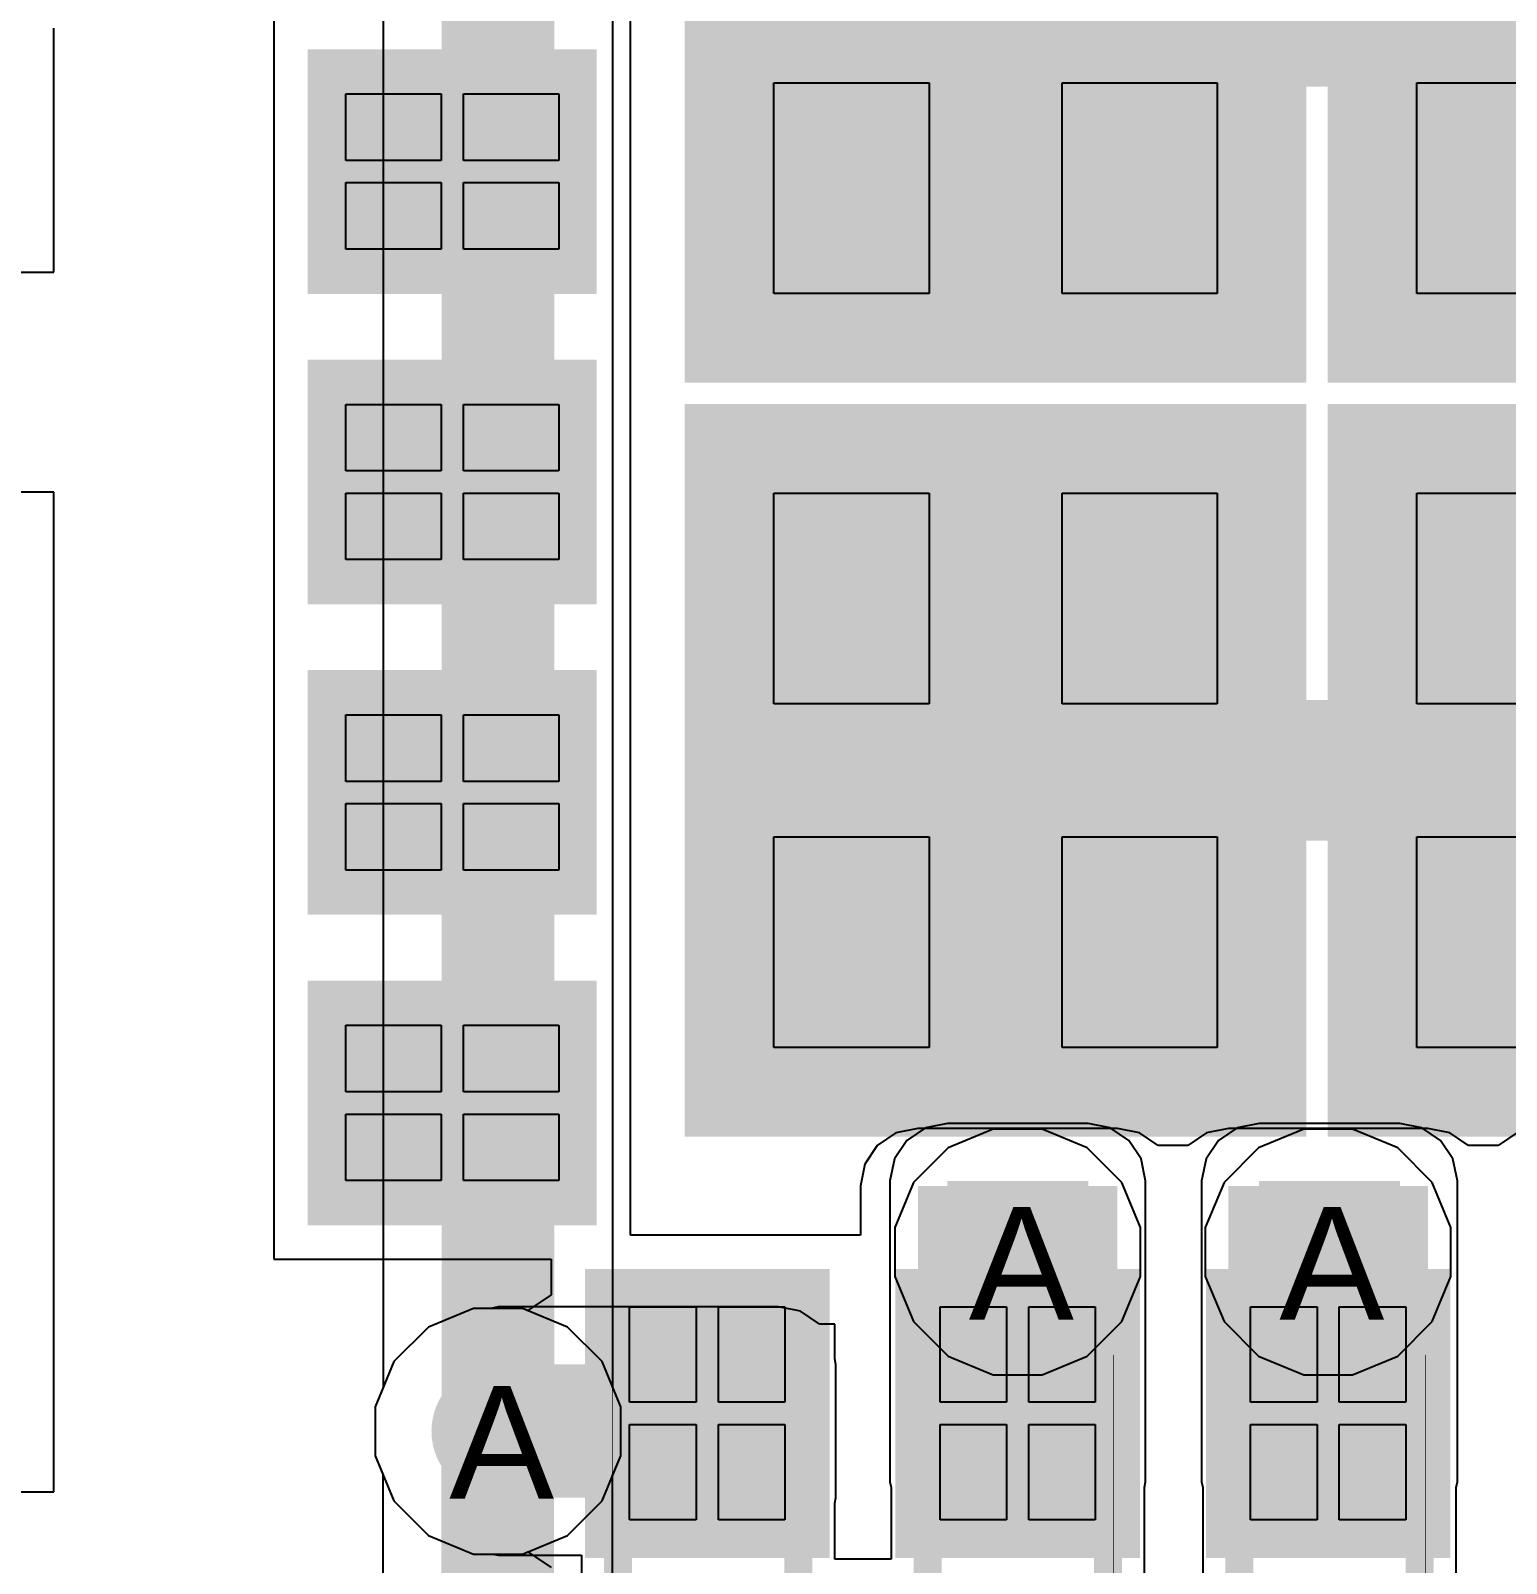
# Model space of a CAD drawing. Header units: inches. Extents: x 0 to 5271, y 0 to 5417.
# Drawn here: x 120.19 to 126.85, y 32.46 to 39.38 of the extents above; entities that cross this region are included whole.
import ezdxf

# ---------------------------------------------------------------- set-up
doc = ezdxf.new("R2010")
doc.units = ezdxf.units.IN
for name, color, linetype in [('Bottom Layer', 5, 'Continuous'), ('Bottom Overlay', 54, 'Continuous'), ('Bottom Paste', 16, 'Continuous'), ('Bottom Solder', 6, 'Continuous'), ('Drill Drawing', 1, 'Continuous'), ('L2_GND1', 16, 'Continuous'), ('L3_SIG1', 76, 'Continuous'), ('L4_PWR', 90, 'Continuous'), ('L5_GND2', 156, 'Continuous'), ('L6_SIG2', 130, 'Continuous'), ('L7_GND3', 216, 'Continuous'), ('Top Layer', 1, 'Continuous'), ('Top Paste', 8, 'Continuous'), ('Top Solder', 216, 'Continuous'), ('Via Holes', 16, 'Continuous')]:
    doc.layers.add(name, color=color, linetype=linetype)
doc.styles.add('Arial', font='', dxfattribs={"height": 0.2})
doc.styles.get('Arial').set_extended_font_data('Arial')

# ---------------------------------------------------------------- blocks, each defined once
blk = doc.blocks.new('R___0402_B_182')
at = {"layer": 'Bottom Layer'}
for points in [[(-0.2413, 0.3175), (-0.2413, -0.3175), (-0.6985, -0.3175), (-0.6985, 0.3175)], [(0.6985, 0.3175), (0.6985, -0.3175), (0.2413, -0.3175), (0.2413, 0.3175)]]:
    blk.add_hatch(color=5, dxfattribs=at).paths.add_polyline_path(points)
at = {"layer": 'Bottom Paste'}
for points in [[(-0.2413, 0.3175), (-0.2413, -0.3175), (-0.6985, -0.3175), (-0.6985, 0.3175)], [(0.6985, 0.3175), (0.6985, -0.3175), (0.2413, -0.3175), (0.2413, 0.3175)]]:
    blk.add_hatch(color=16, dxfattribs=at).paths.add_polyline_path(points)
at = {"layer": 'Bottom Solder'}
for points in [[(-0.1863, 0.3725), (-0.1863, -0.3725), (-0.7535, -0.3725), (-0.7535, 0.3725)], [(0.7535, 0.3725), (0.7535, -0.3725), (0.1863, -0.3725), (0.1863, 0.3725)]]:
    blk.add_hatch(color=6, dxfattribs=at).paths.add_polyline_path(points)
at = {"layer": 'Bottom Overlay'}
for points in [[(0.7874, 0.4064, 0.127, 0.127, 0), (-0.7874, 0.4064, 0.127, 0.127, 0)], [(-0.7874, -0.4064, 0.127, 0.127, 0), (-0.7874, 0.4064, 0.127, 0.127, 0)], [(0.8128, 0.4318, 0.00323, 0.00323, 0), (-0.8128, 0.4318, 0.00323, 0.00323, 0)], [(0.7874, -0.4064, 0.127, 0.127, 0), (0.7874, 0.4064, 0.127, 0.127, 0)], [(0.7874, -0.4064, 0.127, 0.127, 0), (-0.7874, -0.4064, 0.127, 0.127, 0)]]:
    blk.add_lwpolyline(points, format="xyseb", dxfattribs=at)
for points in [[(-0.8191, 0.4064, 0.0635, 0.0635, 1), (-0.7556, 0.4064, 0.0635, 0.0635, 1)], [(-0.8191, 0.4064, 0.0635, 0.0635, 1), (-0.7556, 0.4064, 0.0635, 0.0635, 1)], [(-0.8136, 0.4318, 0.00161, 0.00161, 1), (-0.812, 0.4318, 0.00161, 0.00161, 1)], [(0.7557, 0.4064, 0.0635, 0.0635, 1), (0.8192, 0.4064, 0.0635, 0.0635, 1)], [(0.7557, 0.4064, 0.0635, 0.0635, 1), (0.8192, 0.4064, 0.0635, 0.0635, 1)], [(0.812, 0.4318, 0.00161, 0.00161, 1), (0.8136, 0.4318, 0.00161, 0.00161, 1)], [(-0.8191, -0.4064, 0.0635, 0.0635, 1), (-0.7556, -0.4064, 0.0635, 0.0635, 1)], [(-0.8191, -0.4064, 0.0635, 0.0635, 1), (-0.7556, -0.4064, 0.0635, 0.0635, 1)], [(0.7557, -0.4064, 0.0635, 0.0635, 1), (0.8192, -0.4064, 0.0635, 0.0635, 1)], [(0.7557, -0.4064, 0.0635, 0.0635, 1), (0.8192, -0.4064, 0.0635, 0.0635, 1)]]:
    blk.add_lwpolyline(points, format="xyseb", close=True, dxfattribs=at)
blk = doc.blocks.new('R___0402_B_183')
at = {"layer": 'Bottom Layer'}
for points in [[(-0.2413, 0.3175), (-0.2413, -0.3175), (-0.6985, -0.3175), (-0.6985, 0.3175)], [(0.6985, 0.3175), (0.6985, -0.3175), (0.2413, -0.3175), (0.2413, 0.3175)]]:
    blk.add_hatch(color=5, dxfattribs=at).paths.add_polyline_path(points)
at = {"layer": 'Bottom Paste'}
for points in [[(-0.2413, 0.3175), (-0.2413, -0.3175), (-0.6985, -0.3175), (-0.6985, 0.3175)], [(0.6985, 0.3175), (0.6985, -0.3175), (0.2413, -0.3175), (0.2413, 0.3175)]]:
    blk.add_hatch(color=16, dxfattribs=at).paths.add_polyline_path(points)
at = {"layer": 'Bottom Solder'}
for points in [[(-0.1863, 0.3725), (-0.1863, -0.3725), (-0.7535, -0.3725), (-0.7535, 0.3725)], [(0.7535, 0.3725), (0.7535, -0.3725), (0.1863, -0.3725), (0.1863, 0.3725)]]:
    blk.add_hatch(color=6, dxfattribs=at).paths.add_polyline_path(points)
at = {"layer": 'Bottom Overlay'}
for points in [[(0.7874, 0.4064, 0.127, 0.127, 0), (-0.7874, 0.4064, 0.127, 0.127, 0)], [(-0.7874, -0.4064, 0.127, 0.127, 0), (-0.7874, 0.4064, 0.127, 0.127, 0)], [(0.8128, 0.4318, 0.00323, 0.00323, 0), (-0.8128, 0.4318, 0.00323, 0.00323, 0)], [(0.7874, -0.4064, 0.127, 0.127, 0), (0.7874, 0.4064, 0.127, 0.127, 0)], [(0.7874, -0.4064, 0.127, 0.127, 0), (-0.7874, -0.4064, 0.127, 0.127, 0)]]:
    blk.add_lwpolyline(points, format="xyseb", dxfattribs=at)
for points in [[(-0.8191, 0.4064, 0.0635, 0.0635, 1), (-0.7556, 0.4064, 0.0635, 0.0635, 1)], [(-0.8191, 0.4064, 0.0635, 0.0635, 1), (-0.7556, 0.4064, 0.0635, 0.0635, 1)], [(-0.8136, 0.4318, 0.00161, 0.00161, 1), (-0.812, 0.4318, 0.00161, 0.00161, 1)], [(0.7557, 0.4064, 0.0635, 0.0635, 1), (0.8192, 0.4064, 0.0635, 0.0635, 1)], [(0.7557, 0.4064, 0.0635, 0.0635, 1), (0.8192, 0.4064, 0.0635, 0.0635, 1)], [(0.812, 0.4318, 0.00161, 0.00161, 1), (0.8136, 0.4318, 0.00161, 0.00161, 1)], [(-0.8191, -0.4064, 0.0635, 0.0635, 1), (-0.7556, -0.4064, 0.0635, 0.0635, 1)], [(-0.8191, -0.4064, 0.0635, 0.0635, 1), (-0.7556, -0.4064, 0.0635, 0.0635, 1)], [(0.7557, -0.4064, 0.0635, 0.0635, 1), (0.8192, -0.4064, 0.0635, 0.0635, 1)], [(0.7557, -0.4064, 0.0635, 0.0635, 1), (0.8192, -0.4064, 0.0635, 0.0635, 1)]]:
    blk.add_lwpolyline(points, format="xyseb", close=True, dxfattribs=at)
blk = doc.blocks.new('A7682E_268')
at = {"layer": 'Top Layer'}
for points in [[(-4.2, 1.55), (-1.6, 1.55), (-1.6, -1.55), (-4.2, -1.55)], [(-1.3, 1.55), (1.3, 1.55), (1.3, -1.55), (-1.3, -1.55)], [(-5.9, -0.2501), (-4.8, -0.2501), (-4.8, -1.1501), (-5.9, -1.1501)], [(-5.9, -1.6501), (-4.8, -1.6501), (-4.8, -2.5501), (-5.9, -2.5501)], [(-4.2, -1.85), (-1.6, -1.85), (-1.6, -4.95), (-4.2, -4.95)], [(-1.3, -1.85), (1.3, -1.85), (1.3, -4.95), (-1.3, -4.95)], [(-5.9, -3.05), (-4.8, -3.05), (-4.8, -3.95), (-5.9, -3.95)], [(-5.9, -4.45), (-4.8, -4.45), (-4.8, -5.35), (-5.9, -5.35)], [(-4.65, -5.75), (-3.75, -5.75), (-3.75, -6.85), (-4.65, -6.85)], [(-3.25, -5.75), (-2.35, -5.75), (-2.35, -6.85), (-3.25, -6.85)], [(-1.85, -5.75), (-0.95, -5.75), (-0.95, -6.85), (-1.85, -6.85)]]:
    blk.add_hatch(color=1, dxfattribs=at).paths.add_polyline_path(points)
at = {"layer": 'Top Solder'}
for points in [[(-4.3016, 1.6516), (-1.4984, 1.6516), (-1.4984, -1.6516), (-4.3016, -1.6516)], [(-1.4016, 1.6516), (1.4016, 1.6516), (1.4016, -1.6516), (-1.4016, -1.6516)], [(-6.0016, -0.1485), (-4.6984, -0.1485), (-4.6984, -1.2517), (-6.0016, -1.2517)], [(-6.0016, -1.5485), (-4.6984, -1.5485), (-4.6984, -2.6517), (-6.0016, -2.6517)], [(-4.3016, -1.7484), (-1.4984, -1.7484), (-1.4984, -5.0516), (-4.3016, -5.0516)], [(-1.4016, -1.7484), (1.4016, -1.7484), (1.4016, -5.0516), (-1.4016, -5.0516)], [(-6.0016, -2.9484), (-4.6984, -2.9484), (-4.6984, -4.0516), (-6.0016, -4.0516)], [(-6.0016, -4.3484), (-4.6984, -4.3484), (-4.6984, -5.4516), (-6.0016, -5.4516)], [(-4.7516, -5.6484), (-3.6484, -5.6484), (-3.6484, -6.9516), (-4.7516, -6.9516)], [(-3.3516, -5.6484), (-2.2484, -5.6484), (-2.2484, -6.9516), (-3.3516, -6.9516)], [(-1.9516, -5.6484), (-0.8484, -5.6484), (-0.8484, -6.9516), (-1.9516, -6.9516)]]:
    blk.add_hatch(color=216, dxfattribs=at).paths.add_polyline_path(points)
at = {"layer": 'Top Paste'}
for p, q in [((-3.9, -1.25), (-3.9, -0.3)), ((-3.9, -0.3), (-3.2, -0.3)), ((-3.2, -0.3), (-3.2, -1.25)), ((-2.6, -1.25), (-2.6, -0.3)), ((-2.6, -0.3), (-1.9, -0.3)), ((-1.9, -0.3), (-1.9, -1.25)), ((-1, -1.25), (-1, -0.3)), ((-1, -0.3), (-0.3, -0.3)), ((-5.83, -0.65), (-5.83, -0.35)), ((-5.83, -0.35), (-5.4, -0.35)), ((-5.4, -0.35), (-5.4, -0.65)), ((-5.3, -0.65), (-5.3, -0.35)), ((-5.3, -0.35), (-4.87, -0.35)), ((-4.87, -0.35), (-4.87, -0.65)), ((-5.4, -0.65), (-5.83, -0.65)), ((-4.87, -0.65), (-5.3, -0.65)), ((-5.83, -1.05), (-5.83, -0.75)), ((-5.83, -0.75), (-5.4, -0.75)), ((-5.4, -0.75), (-5.4, -1.05)), ((-5.3, -1.05), (-5.3, -0.75)), ((-5.3, -0.75), (-4.87, -0.75)), ((-4.87, -0.75), (-4.87, -1.05)), ((-5.4, -1.05), (-5.83, -1.05)), ((-4.87, -1.05), (-5.3, -1.05)), ((-3.2, -1.25), (-3.9, -1.25)), ((-1.9, -1.25), (-2.6, -1.25)), ((-0.3, -1.25), (-1, -1.25)), ((-5.83, -2.05), (-5.83, -1.75)), ((-5.83, -1.75), (-5.4, -1.75)), ((-5.4, -1.75), (-5.4, -2.05)), ((-5.3, -2.05), (-5.3, -1.75)), ((-5.3, -1.75), (-4.87, -1.75)), ((-4.87, -1.75), (-4.87, -2.05)), ((-5.4, -2.05), (-5.83, -2.05)), ((-4.87, -2.05), (-5.3, -2.05)), ((-5.83, -2.45), (-5.83, -2.15)), ((-5.83, -2.15), (-5.4, -2.15)), ((-5.4, -2.15), (-5.4, -2.45)), ((-5.3, -2.45), (-5.3, -2.15)), ((-5.3, -2.15), (-4.87, -2.15)), ((-4.87, -2.15), (-4.87, -2.45)), ((-3.9, -3.1), (-3.9, -2.15)), ((-3.9, -2.15), (-3.2, -2.15)), ((-3.2, -2.15), (-3.2, -3.1)), ((-2.6, -3.1), (-2.6, -2.15)), ((-2.6, -2.15), (-1.9, -2.15)), ((-1.9, -2.15), (-1.9, -3.1)), ((-1, -3.1), (-1, -2.15)), ((-1, -2.15), (-0.3, -2.15)), ((-5.4, -2.45), (-5.83, -2.45)), ((-4.87, -2.45), (-5.3, -2.45)), ((-3.2, -3.1), (-3.9, -3.1)), ((-1.9, -3.1), (-2.6, -3.1)), ((-0.3, -3.1), (-1, -3.1)), ((-5.83, -3.45), (-5.83, -3.15)), ((-5.83, -3.15), (-5.4, -3.15)), ((-5.4, -3.15), (-5.4, -3.45)), ((-5.3, -3.45), (-5.3, -3.15)), ((-5.3, -3.15), (-4.87, -3.15)), ((-4.87, -3.15), (-4.87, -3.45)), ((-5.4, -3.45), (-5.83, -3.45)), ((-4.87, -3.45), (-5.3, -3.45)), ((-5.83, -3.85), (-5.83, -3.55)), ((-5.83, -3.55), (-5.4, -3.55)), ((-5.4, -3.55), (-5.4, -3.85)), ((-5.3, -3.85), (-5.3, -3.55)), ((-5.3, -3.55), (-4.87, -3.55)), ((-4.87, -3.55), (-4.87, -3.85)), ((-3.9, -4.65), (-3.9, -3.7)), ((-3.9, -3.7), (-3.2, -3.7)), ((-3.2, -3.7), (-3.2, -4.65)), ((-2.6, -4.65), (-2.6, -3.7)), ((-2.6, -3.7), (-1.9, -3.7)), ((-1.9, -3.7), (-1.9, -4.65)), ((-1, -4.65), (-1, -3.7)), ((-1, -3.7), (-0.3, -3.7)), ((-5.4, -3.85), (-5.83, -3.85)), ((-4.87, -3.85), (-5.3, -3.85)), ((-5.83, -4.85), (-5.83, -4.55)), ((-5.83, -4.55), (-5.4, -4.55)), ((-5.4, -4.55), (-5.4, -4.85)), ((-5.3, -4.85), (-5.3, -4.55)), ((-5.3, -4.55), (-4.87, -4.55)), ((-4.87, -4.55), (-4.87, -4.85)), ((-3.2, -4.65), (-3.9, -4.65)), ((-1.9, -4.65), (-2.6, -4.65)), ((-0.3, -4.65), (-1, -4.65)), ((-5.4, -4.85), (-5.83, -4.85)), ((-4.87, -4.85), (-5.3, -4.85)), ((-5.83, -5.25), (-5.83, -4.95)), ((-5.83, -4.95), (-5.4, -4.95)), ((-5.4, -4.95), (-5.4, -5.25)), ((-5.3, -5.25), (-5.3, -4.95)), ((-5.3, -4.95), (-4.87, -4.95)), ((-4.87, -4.95), (-4.87, -5.25)), ((-5.4, -5.25), (-5.83, -5.25)), ((-4.87, -5.25), (-5.3, -5.25)), ((-4.55, -6.25), (-4.55, -5.82)), ((-4.55, -5.82), (-4.25, -5.82)), ((-4.25, -5.82), (-4.25, -6.25)), ((-4.15, -6.25), (-4.15, -5.82)), ((-4.15, -5.82), (-3.85, -5.82)), ((-3.85, -5.82), (-3.85, -6.25)), ((-3.15, -6.25), (-3.15, -5.82)), ((-3.15, -5.82), (-2.85, -5.82)), ((-2.85, -5.82), (-2.85, -6.25)), ((-2.75, -6.25), (-2.75, -5.82)), ((-2.75, -5.82), (-2.45, -5.82)), ((-2.45, -5.82), (-2.45, -6.25)), ((-1.75, -6.25), (-1.75, -5.82)), ((-1.75, -5.82), (-1.45, -5.82)), ((-1.45, -5.82), (-1.45, -6.25)), ((-1.35, -6.25), (-1.35, -5.82)), ((-1.35, -5.82), (-1.05, -5.82)), ((-1.05, -5.82), (-1.05, -6.25)), ((-4.25, -6.25), (-4.55, -6.25)), ((-3.85, -6.25), (-4.15, -6.25)), ((-2.85, -6.25), (-3.15, -6.25)), ((-2.45, -6.25), (-2.75, -6.25)), ((-1.45, -6.25), (-1.75, -6.25)), ((-1.05, -6.25), (-1.35, -6.25)), ((-4.55, -6.78), (-4.55, -6.35)), ((-4.55, -6.35), (-4.25, -6.35)), ((-4.25, -6.35), (-4.25, -6.78)), ((-4.15, -6.78), (-4.15, -6.35)), ((-4.15, -6.35), (-3.85, -6.35)), ((-3.85, -6.35), (-3.85, -6.78)), ((-3.15, -6.78), (-3.15, -6.35)), ((-3.15, -6.35), (-2.85, -6.35)), ((-2.85, -6.35), (-2.85, -6.78)), ((-2.75, -6.78), (-2.75, -6.35)), ((-2.75, -6.35), (-2.45, -6.35)), ((-2.45, -6.35), (-2.45, -6.78)), ((-1.75, -6.78), (-1.75, -6.35)), ((-1.75, -6.35), (-1.45, -6.35)), ((-1.45, -6.35), (-1.45, -6.78)), ((-1.35, -6.78), (-1.35, -6.35)), ((-1.35, -6.35), (-1.05, -6.35)), ((-1.05, -6.35), (-1.05, -6.78)), ((-4.25, -6.78), (-4.55, -6.78)), ((-3.85, -6.78), (-4.15, -6.78)), ((-2.85, -6.78), (-3.15, -6.78)), ((-2.45, -6.78), (-2.75, -6.78)), ((-1.45, -6.78), (-1.75, -6.78)), ((-1.05, -6.78), (-1.35, -6.78))]:
    blk.add_line(p, q, dxfattribs=at)
blk = doc.blocks.new('R___0402_B_274')
at = {"layer": 'Bottom Layer'}
for points in [[(-0.2413, 0.3175), (-0.2413, -0.3175), (-0.6985, -0.3175), (-0.6985, 0.3175)], [(0.6985, 0.3175), (0.6985, -0.3175), (0.2413, -0.3175), (0.2413, 0.3175)]]:
    blk.add_hatch(color=5, dxfattribs=at).paths.add_polyline_path(points)
at = {"layer": 'Bottom Paste'}
for points in [[(-0.2413, 0.3175), (-0.2413, -0.3175), (-0.6985, -0.3175), (-0.6985, 0.3175)], [(0.6985, 0.3175), (0.6985, -0.3175), (0.2413, -0.3175), (0.2413, 0.3175)]]:
    blk.add_hatch(color=16, dxfattribs=at).paths.add_polyline_path(points)
at = {"layer": 'Bottom Solder'}
for points in [[(-0.1863, 0.3725), (-0.1863, -0.3725), (-0.7535, -0.3725), (-0.7535, 0.3725)], [(0.7535, 0.3725), (0.7535, -0.3725), (0.1863, -0.3725), (0.1863, 0.3725)]]:
    blk.add_hatch(color=6, dxfattribs=at).paths.add_polyline_path(points)
at = {"layer": 'Bottom Overlay'}
for points in [[(-0.7874, 0.4064, 0.127, 0.127, 0), (-0.7874, -0.4064, 0.127, 0.127, 0)], [(-0.7874, 0.4064, 0.127, 0.127, 0), (0.7874, 0.4064, 0.127, 0.127, 0)], [(-0.8128, 0.4318, 0.00323, 0.00323, 0), (0.8128, 0.4318, 0.00323, 0.00323, 0)], [(0.7874, 0.4064, 0.127, 0.127, 0), (0.7874, -0.4064, 0.127, 0.127, 0)], [(-0.7874, -0.4064, 0.127, 0.127, 0), (0.7874, -0.4064, 0.127, 0.127, 0)]]:
    blk.add_lwpolyline(points, format="xyseb", dxfattribs=at)
for points in [[(-0.8192, 0.4064, 0.0635, 0.0635, 1), (-0.7557, 0.4064, 0.0635, 0.0635, 1)], [(-0.8192, 0.4064, 0.0635, 0.0635, 1), (-0.7557, 0.4064, 0.0635, 0.0635, 1)], [(-0.8136, 0.4318, 0.00161, 0.00161, 1), (-0.812, 0.4318, 0.00161, 0.00161, 1)], [(0.7556, 0.4064, 0.0635, 0.0635, 1), (0.8191, 0.4064, 0.0635, 0.0635, 1)], [(0.7556, 0.4064, 0.0635, 0.0635, 1), (0.8191, 0.4064, 0.0635, 0.0635, 1)], [(0.812, 0.4318, 0.00161, 0.00161, 1), (0.8136, 0.4318, 0.00161, 0.00161, 1)], [(-0.8192, -0.4064, 0.0635, 0.0635, 1), (-0.7557, -0.4064, 0.0635, 0.0635, 1)], [(-0.8192, -0.4064, 0.0635, 0.0635, 1), (-0.7557, -0.4064, 0.0635, 0.0635, 1)], [(0.7556, -0.4064, 0.0635, 0.0635, 1), (0.8191, -0.4064, 0.0635, 0.0635, 1)], [(0.7556, -0.4064, 0.0635, 0.0635, 1), (0.8191, -0.4064, 0.0635, 0.0635, 1)]]:
    blk.add_lwpolyline(points, format="xyseb", close=True, dxfattribs=at)

msp = doc.modelspace()

# ---------------------------------------------------------------- hatches: boundary and pattern name
at = {"layer": 'Bottom Layer'}
for points in [[(124.3261, 32.8317), (124.9611, 32.8317), (124.9611, 34.1884), (124.3261, 34.1884)], [(125.7317, 32.8317), (126.3667, 32.8317), (126.3667, 34.1884), (125.7317, 34.1884)], [(123.5647, 32.7602), (123.5647, 33.3614), (122.2995, 33.3614), (122.2995, 32.7602)]]:
    msp.add_hatch(color=5, dxfattribs=at).paths.add_polyline_path(points)
h = msp.add_hatch(color=5, dxfattribs=at)
edge = h.paths.add_edge_path()
edge.add_arc((124.6431, 33.8682), 0.3, 0, 360)
h = msp.add_hatch(color=5, dxfattribs=at)
edge = h.paths.add_edge_path()
edge.add_arc((126.0431, 33.8682), 0.3, 0, 360)
h = msp.add_hatch(color=5, dxfattribs=at)
edge = h.paths.add_edge_path()
edge.add_arc((122.2995, 33.0598), 0.3, 0, 360)
at = {"layer": 'L2_GND1'}
h = msp.add_hatch(color=16, dxfattribs=at)
edge = h.paths.add_edge_path()
edge.add_arc((124.6431, 33.8682), 0.3, 0, 360)
h = msp.add_hatch(color=16, dxfattribs=at)
edge = h.paths.add_edge_path()
edge.add_arc((126.0431, 33.8682), 0.3, 0, 360)
h = msp.add_hatch(color=16, dxfattribs=at)
edge = h.paths.add_edge_path()
edge.add_arc((122.2995, 33.0598), 0.3, 0, 360)
at = {"layer": 'L3_SIG1'}
h = msp.add_hatch(color=76, dxfattribs=at)
edge = h.paths.add_edge_path()
edge.add_arc((124.6431, 33.8682), 0.3, 0, 360)
h = msp.add_hatch(color=76, dxfattribs=at)
edge = h.paths.add_edge_path()
edge.add_arc((126.0431, 33.8682), 0.3, 0, 360)
h = msp.add_hatch(color=76, dxfattribs=at)
edge = h.paths.add_edge_path()
edge.add_arc((122.2995, 33.0598), 0.3, 0, 360)
at = {"layer": 'L4_PWR'}
h = msp.add_hatch(color=90, dxfattribs=at)
edge = h.paths.add_edge_path()
edge.add_arc((124.6431, 33.8682), 0.3, 0, 360)
h = msp.add_hatch(color=90, dxfattribs=at)
edge = h.paths.add_edge_path()
edge.add_arc((126.0431, 33.8682), 0.3, 0, 360)
h = msp.add_hatch(color=90, dxfattribs=at)
edge = h.paths.add_edge_path()
edge.add_arc((122.2995, 33.0598), 0.3, 0, 360)
at = {"layer": 'L5_GND2'}
h = msp.add_hatch(color=156, dxfattribs=at)
edge = h.paths.add_edge_path()
edge.add_arc((124.6431, 33.8682), 0.3, 0, 360)
h = msp.add_hatch(color=156, dxfattribs=at)
edge = h.paths.add_edge_path()
edge.add_arc((126.0431, 33.8682), 0.3, 0, 360)
h = msp.add_hatch(color=156, dxfattribs=at)
edge = h.paths.add_edge_path()
edge.add_arc((122.2995, 33.0598), 0.3, 0, 360)
at = {"layer": 'L6_SIG2'}
h = msp.add_hatch(color=130, dxfattribs=at)
edge = h.paths.add_edge_path()
edge.add_arc((124.6431, 33.8682), 0.3, 0, 360)
h = msp.add_hatch(color=130, dxfattribs=at)
edge = h.paths.add_edge_path()
edge.add_arc((126.0431, 33.8682), 0.3, 0, 360)
h = msp.add_hatch(color=130, dxfattribs=at)
edge = h.paths.add_edge_path()
edge.add_arc((122.2995, 33.0598), 0.3, 0, 360)
at = {"layer": 'L7_GND3'}
h = msp.add_hatch(color=216, dxfattribs=at)
edge = h.paths.add_edge_path()
edge.add_arc((124.6431, 33.8682), 0.3, 0, 360)
h = msp.add_hatch(color=216, dxfattribs=at)
edge = h.paths.add_edge_path()
edge.add_arc((126.0431, 33.8682), 0.3, 0, 360)
h = msp.add_hatch(color=216, dxfattribs=at)
edge = h.paths.add_edge_path()
edge.add_arc((122.2995, 33.0598), 0.3, 0, 360)
at = {"layer": 'Top Layer'}
for points in [[(124.1931, 32.5904), (125.0931, 32.5904), (125.0931, 34.1658), (124.1931, 34.1658)], [(125.5931, 32.5904), (126.4931, 32.5904), (126.4931, 34.1658), (125.5931, 34.1658)]]:
    msp.add_hatch(color=1, dxfattribs=at).paths.add_polyline_path(points)
h = msp.add_hatch(color=1, dxfattribs=at)
edge = h.paths.add_edge_path()
edge.add_arc((124.6431, 33.8682), 0.3, 0, 360)
h = msp.add_hatch(color=1, dxfattribs=at)
edge = h.paths.add_edge_path()
edge.add_arc((126.0431, 33.8682), 0.3, 0, 360)
h = msp.add_hatch(color=1, dxfattribs=at)
edge = h.paths.add_edge_path()
edge.add_arc((122.2995, 33.0598), 0.3, 0, 360)
at = {"layer": 'Via Holes'}
h = msp.add_hatch(color=7, dxfattribs=at)
edge = h.paths.add_edge_path()
edge.add_arc((124.6431, 33.8682), 0.15, 0, 360)
h = msp.add_hatch(color=7, dxfattribs=at)
edge = h.paths.add_edge_path()
edge.add_arc((126.0431, 33.8682), 0.15, 0, 360)
h = msp.add_hatch(color=7, dxfattribs=at)
edge = h.paths.add_edge_path()
edge.add_arc((122.2995, 33.0598), 0.15, 0, 360)

# ---------------------------------------------------------------- linework, layer by layer
at = {"layer": 'Bottom Layer'}
for p, q in [((124.227, 34.4277), (124.143, 34.3715)), ((124.3261, 34.4474), (124.227, 34.4277)), ((124.9611, 34.4474), (124.3261, 34.4474)), ((125.0602, 34.4277), (124.9611, 34.4474)), ((125.1443, 34.3715), (125.0602, 34.4277)), ((125.6326, 34.4277), (125.5486, 34.3715)), ((125.7317, 34.4474), (125.6326, 34.4277)), ((126.3667, 34.4474), (125.7317, 34.4474)), ((126.4658, 34.4277), (126.3667, 34.4474)), ((126.5498, 34.3715), (126.4658, 34.4277)), ((124.143, 34.3715), (124.0869, 34.2875)), ((125.2004, 34.2875), (125.1443, 34.3715)), ((125.5486, 34.3715), (125.4925, 34.2875)), ((126.606, 34.2875), (126.5498, 34.3715)), ((124.0869, 34.2875), (124.0672, 34.1884)), ((125.2201, 34.1884), (125.2004, 34.2875)), ((125.4925, 34.2875), (125.4727, 34.1884)), ((126.6257, 34.1884), (126.606, 34.2875)), ((124.0672, 34.1884), (124.0672, 32.8317)), ((125.2201, 32.8317), (125.2201, 34.1884)), ((125.4727, 34.1884), (125.4727, 32.8317)), ((126.6257, 32.8317), (126.6257, 34.1884)), ((122.1893, 33.6138), (121.9857, 33.5294)), ((122.2666, 33.6138), (122.1893, 33.6138)), ((122.2995, 33.6203), (122.2666, 33.6138)), ((123.5647, 33.6203), (122.2995, 33.6203)), ((123.6638, 33.6006), (123.5647, 33.6203)), ((123.7478, 33.5445), (123.6638, 33.6006)), ((121.9857, 33.5294), (121.8299, 33.3736)), ((123.7489, 33.5429), (123.7478, 33.5445)), ((123.8186, 33.5429), (123.7489, 33.5429)), ((123.8186, 33.3865), (123.8186, 33.5429)), ((123.8236, 33.3614), (123.8186, 33.3865)), ((121.8299, 33.3736), (121.7455, 33.17)), ((123.8236, 32.7602), (123.8236, 33.3614)), ((121.7455, 33.17), (121.7455, 32.9496)), ((121.7455, 32.9496), (121.8299, 32.746)), ((124.0672, 32.8317), (124.0721, 32.8067)), ((125.2151, 32.8067), (125.2201, 32.8317)), ((125.4727, 32.8317), (125.4777, 32.8067)), ((126.6207, 32.8067), (126.6257, 32.8317)), ((124.0721, 32.8067), (124.0721, 32.4831)), ((125.2151, 31.6379), (125.2151, 32.8067)), ((125.4777, 32.8067), (125.4777, 31.6379)), ((126.6207, 31.6379), (126.6207, 32.8067)), ((121.8299, 32.746), (121.9857, 32.5901)), ((123.8186, 32.7351), (123.8236, 32.7602)), ((123.8186, 32.4831), (123.8186, 32.7351)), ((121.9857, 32.5901), (122.1893, 32.5058)), ((122.1893, 32.5058), (122.2768, 32.5058)), ((122.2768, 32.5058), (122.2995, 32.5013)), ((122.2995, 32.5013), (122.6756, 32.5013)), ((122.6756, 32.5013), (122.6756, 31.6379)), ((124.0721, 32.4831), (123.8186, 32.4831))]:
    msp.add_line(p, q, dxfattribs=at)
at = {"layer": 'L2_GND1'}
for p, q in [((124.5329, 34.4222), (124.3293, 34.3379)), ((124.7533, 34.4222), (124.5329, 34.4222)), ((124.9569, 34.3379), (124.7533, 34.4222)), ((125.9329, 34.4222), (125.7293, 34.3379)), ((126.1533, 34.4222), (125.9329, 34.4222)), ((126.3569, 34.3379), (126.1533, 34.4222)), ((124.3293, 34.3379), (124.1735, 34.182)), ((125.1128, 34.182), (124.9569, 34.3379)), ((125.7293, 34.3379), (125.5735, 34.182)), ((126.5128, 34.182), (126.3569, 34.3379)), ((124.1735, 34.182), (124.0891, 33.9784)), ((125.1971, 33.9784), (125.1128, 34.182)), ((125.5735, 34.182), (125.4891, 33.9784)), ((126.5971, 33.9784), (126.5128, 34.182)), ((124.0891, 33.9784), (124.0891, 33.758)), ((125.1971, 33.758), (125.1971, 33.9784)), ((125.4891, 33.9784), (125.4891, 33.758)), ((126.5971, 33.758), (126.5971, 33.9784)), ((124.0891, 33.758), (124.1735, 33.5544)), ((125.1128, 33.5544), (125.1971, 33.758)), ((125.4891, 33.758), (125.5735, 33.5544)), ((126.5128, 33.5544), (126.5971, 33.758)), ((122.1893, 33.6138), (121.9857, 33.5294)), ((122.4097, 33.6138), (122.1893, 33.6138)), ((122.6133, 33.5294), (122.4097, 33.6138)), ((121.9857, 33.5294), (121.8299, 33.3736)), ((122.7692, 33.3736), (122.6133, 33.5294)), ((124.1735, 33.5544), (124.3293, 33.3986)), ((124.9569, 33.3986), (125.1128, 33.5544)), ((125.5735, 33.5544), (125.7293, 33.3986)), ((126.3569, 33.3986), (126.5128, 33.5544)), ((124.3293, 33.3986), (124.5329, 33.3142)), ((124.7533, 33.3142), (124.9569, 33.3986)), ((125.7293, 33.3986), (125.9329, 33.3142)), ((126.1533, 33.3142), (126.3569, 33.3986)), ((121.8299, 33.3736), (121.7455, 33.17)), ((122.8535, 33.17), (122.7692, 33.3736)), ((124.5329, 33.3142), (124.7533, 33.3142)), ((125.9329, 33.3142), (126.1533, 33.3142)), ((121.7455, 33.17), (121.7455, 32.9496)), ((122.8535, 32.9496), (122.8535, 33.17)), ((121.7455, 32.9496), (121.8299, 32.746)), ((122.7692, 32.746), (122.8535, 32.9496)), ((121.8299, 32.746), (121.9857, 32.5901)), ((122.6133, 32.5901), (122.7692, 32.746)), ((121.9857, 32.5901), (122.1893, 32.5058)), ((122.4097, 32.5058), (122.6133, 32.5901)), ((122.1893, 32.5058), (122.4097, 32.5058))]:
    msp.add_line(p, q, dxfattribs=at)
at = {"layer": 'L3_SIG1'}
for p, q in [((124.5329, 34.4222), (124.3293, 34.3379)), ((124.7533, 34.4222), (124.5329, 34.4222)), ((124.9569, 34.3379), (124.7533, 34.4222)), ((125.9329, 34.4222), (125.7293, 34.3379)), ((126.1533, 34.4222), (125.9329, 34.4222)), ((126.3569, 34.3379), (126.1533, 34.4222)), ((124.3293, 34.3379), (124.1735, 34.182)), ((125.1128, 34.182), (124.9569, 34.3379)), ((125.7293, 34.3379), (125.5735, 34.182)), ((126.5128, 34.182), (126.3569, 34.3379)), ((124.1735, 34.182), (124.0891, 33.9784)), ((125.1971, 33.9784), (125.1128, 34.182)), ((125.5735, 34.182), (125.4891, 33.9784)), ((126.5971, 33.9784), (126.5128, 34.182)), ((124.0891, 33.9784), (124.0891, 33.758)), ((125.1971, 33.758), (125.1971, 33.9784)), ((125.4891, 33.9784), (125.4891, 33.758)), ((126.5971, 33.758), (126.5971, 33.9784)), ((124.0891, 33.758), (124.1735, 33.5544)), ((125.1128, 33.5544), (125.1971, 33.758)), ((125.4891, 33.758), (125.5735, 33.5544)), ((126.5128, 33.5544), (126.5971, 33.758)), ((122.1893, 33.6138), (121.9857, 33.5294)), ((122.4097, 33.6138), (122.1893, 33.6138)), ((122.6133, 33.5294), (122.4097, 33.6138)), ((121.9857, 33.5294), (121.8299, 33.3736)), ((122.7692, 33.3736), (122.6133, 33.5294)), ((124.1735, 33.5544), (124.3293, 33.3986)), ((124.9569, 33.3986), (125.1128, 33.5544)), ((125.5735, 33.5544), (125.7293, 33.3986)), ((126.3569, 33.3986), (126.5128, 33.5544)), ((124.3293, 33.3986), (124.5329, 33.3142)), ((124.7533, 33.3142), (124.9569, 33.3986)), ((125.7293, 33.3986), (125.9329, 33.3142)), ((126.1533, 33.3142), (126.3569, 33.3986)), ((121.8299, 33.3736), (121.7455, 33.17)), ((122.8535, 33.17), (122.7692, 33.3736)), ((124.5329, 33.3142), (124.7533, 33.3142)), ((125.9329, 33.3142), (126.1533, 33.3142)), ((121.7455, 33.17), (121.7455, 32.9496)), ((122.8535, 32.9496), (122.8535, 33.17)), ((121.7455, 32.9496), (121.8299, 32.746)), ((122.7692, 32.746), (122.8535, 32.9496)), ((121.8299, 32.746), (121.9857, 32.5901)), ((122.6133, 32.5901), (122.7692, 32.746)), ((121.9857, 32.5901), (122.1893, 32.5058)), ((122.4097, 32.5058), (122.6133, 32.5901)), ((122.1893, 32.5058), (122.4097, 32.5058))]:
    msp.add_line(p, q, dxfattribs=at)
at = {"layer": 'L4_PWR'}
for p, q in [((122.8175, 33.257), (122.8175, 40.0827)), ((121.7816, 39.8681), (121.7816, 33.257)), ((124.5329, 34.4222), (124.3293, 34.3379)), ((124.7533, 34.4222), (124.5329, 34.4222)), ((124.9569, 34.3379), (124.7533, 34.4222)), ((125.9329, 34.4222), (125.7293, 34.3379)), ((126.1533, 34.4222), (125.9329, 34.4222)), ((126.3569, 34.3379), (126.1533, 34.4222)), ((124.3293, 34.3379), (124.1735, 34.182)), ((125.1128, 34.182), (124.9569, 34.3379)), ((125.7293, 34.3379), (125.5735, 34.182)), ((126.5128, 34.182), (126.3569, 34.3379)), ((124.1735, 34.182), (124.0891, 33.9784)), ((125.1971, 33.9784), (125.1128, 34.182)), ((125.5735, 34.182), (125.4891, 33.9784)), ((126.5971, 33.9784), (126.5128, 34.182)), ((124.0891, 33.9784), (124.0891, 33.758)), ((125.1971, 33.758), (125.1971, 33.9784)), ((125.4891, 33.9784), (125.4891, 33.758)), ((126.5971, 33.758), (126.5971, 33.9784)), ((124.0891, 33.758), (124.1735, 33.5544)), ((125.1128, 33.5544), (125.1971, 33.758)), ((125.4891, 33.758), (125.5735, 33.5544)), ((126.5128, 33.5544), (126.5971, 33.758)), ((124.1735, 33.5544), (124.3293, 33.3986)), ((124.9569, 33.3986), (125.1128, 33.5544)), ((125.5735, 33.5544), (125.7293, 33.3986)), ((126.3569, 33.3986), (126.5128, 33.5544)), ((124.3293, 33.3986), (124.5329, 33.3142)), ((124.7533, 33.3142), (124.9569, 33.3986)), ((125.7293, 33.3986), (125.9329, 33.3142)), ((126.1533, 33.3142), (126.3569, 33.3986)), ((121.7816, 33.257), (121.7455, 33.17)), ((122.8535, 33.17), (122.8175, 33.257)), ((124.5329, 33.3142), (124.7533, 33.3142)), ((125.9329, 33.3142), (126.1533, 33.3142)), ((121.7455, 33.17), (121.7455, 32.9496)), ((122.8535, 32.9496), (122.8535, 33.17)), ((121.7455, 32.9496), (121.7803, 32.8656)), ((122.8162, 32.8595), (122.8535, 32.9496)), ((121.7803, 32.8656), (121.7803, 25.5907)), ((122.8162, 25.5907), (122.8162, 32.8595))]:
    msp.add_line(p, q, dxfattribs=at)
for points in [[(122.2995, 33.0598, 0.508, 0.508, 0), (122.2995, 40.0827, 0.508, 0.508, 0)], [(122.2983, 25.5907, 0.508, 0.508, 0), (122.2983, 32.9681, 0.508, 0.508, 0)]]:
    msp.add_lwpolyline(points, format="xyseb", dxfattribs=at)
for points in [[(122.1725, 33.0598, 0.254, 0.254, 1), (122.4265, 33.0598, 0.254, 0.254, 1)], [(122.1713, 32.9681, 0.254, 0.254, 1), (122.4253, 32.9681, 0.254, 0.254, 1)]]:
    msp.add_lwpolyline(points, format="xyseb", close=True, dxfattribs=at)
at = {"layer": 'L5_GND2'}
for p, q in [((124.5329, 34.4222), (124.3293, 34.3379)), ((124.7533, 34.4222), (124.5329, 34.4222)), ((124.9569, 34.3379), (124.7533, 34.4222)), ((125.9329, 34.4222), (125.7293, 34.3379)), ((126.1533, 34.4222), (125.9329, 34.4222)), ((126.3569, 34.3379), (126.1533, 34.4222)), ((124.3293, 34.3379), (124.1735, 34.182)), ((125.1128, 34.182), (124.9569, 34.3379)), ((125.7293, 34.3379), (125.5735, 34.182)), ((126.5128, 34.182), (126.3569, 34.3379)), ((124.1735, 34.182), (124.0891, 33.9784)), ((125.1971, 33.9784), (125.1128, 34.182)), ((125.5735, 34.182), (125.4891, 33.9784)), ((126.5971, 33.9784), (126.5128, 34.182)), ((124.0891, 33.9784), (124.0891, 33.758)), ((125.1971, 33.758), (125.1971, 33.9784)), ((125.4891, 33.9784), (125.4891, 33.758)), ((126.5971, 33.758), (126.5971, 33.9784)), ((124.0891, 33.758), (124.1735, 33.5544)), ((125.1128, 33.5544), (125.1971, 33.758)), ((125.4891, 33.758), (125.5735, 33.5544)), ((126.5128, 33.5544), (126.5971, 33.758)), ((122.1893, 33.6138), (121.9857, 33.5294)), ((122.4097, 33.6138), (122.1893, 33.6138)), ((122.6133, 33.5294), (122.4097, 33.6138)), ((121.9857, 33.5294), (121.8299, 33.3736)), ((122.7692, 33.3736), (122.6133, 33.5294)), ((124.1735, 33.5544), (124.3293, 33.3986)), ((124.9569, 33.3986), (125.1128, 33.5544)), ((125.5735, 33.5544), (125.7293, 33.3986)), ((126.3569, 33.3986), (126.5128, 33.5544)), ((124.3293, 33.3986), (124.5329, 33.3142)), ((124.7533, 33.3142), (124.9569, 33.3986)), ((125.7293, 33.3986), (125.9329, 33.3142)), ((126.1533, 33.3142), (126.3569, 33.3986)), ((121.8299, 33.3736), (121.7455, 33.17)), ((122.8535, 33.17), (122.7692, 33.3736)), ((124.5329, 33.3142), (124.7533, 33.3142)), ((125.9329, 33.3142), (126.1533, 33.3142)), ((121.7455, 33.17), (121.7455, 32.9496)), ((122.8535, 32.9496), (122.8535, 33.17)), ((121.7455, 32.9496), (121.8299, 32.746)), ((122.7692, 32.746), (122.8535, 32.9496)), ((121.8299, 32.746), (121.9857, 32.5901)), ((122.6133, 32.5901), (122.7692, 32.746)), ((121.9857, 32.5901), (122.1893, 32.5058)), ((122.4097, 32.5058), (122.6133, 32.5901)), ((122.1893, 32.5058), (122.4097, 32.5058))]:
    msp.add_line(p, q, dxfattribs=at)
at = {"layer": 'L6_SIG2'}
for p, q in [((124.5329, 34.4222), (124.3293, 34.3379)), ((124.7533, 34.4222), (124.5329, 34.4222)), ((124.9569, 34.3379), (124.7533, 34.4222)), ((125.9329, 34.4222), (125.7293, 34.3379)), ((126.1533, 34.4222), (125.9329, 34.4222)), ((126.3569, 34.3379), (126.1533, 34.4222)), ((124.3293, 34.3379), (124.1735, 34.182)), ((125.1128, 34.182), (124.9569, 34.3379)), ((125.7293, 34.3379), (125.5735, 34.182)), ((126.5128, 34.182), (126.3569, 34.3379)), ((124.1735, 34.182), (124.0891, 33.9784)), ((125.1971, 33.9784), (125.1128, 34.182)), ((125.5735, 34.182), (125.4891, 33.9784)), ((126.5971, 33.9784), (126.5128, 34.182)), ((124.0891, 33.9784), (124.0891, 33.758)), ((125.1971, 33.758), (125.1971, 33.9784)), ((125.4891, 33.9784), (125.4891, 33.758)), ((126.5971, 33.758), (126.5971, 33.9784)), ((124.0891, 33.758), (124.1735, 33.5544)), ((125.1128, 33.5544), (125.1971, 33.758)), ((125.4891, 33.758), (125.5735, 33.5544)), ((126.5128, 33.5544), (126.5971, 33.758)), ((122.1893, 33.6138), (121.9857, 33.5294)), ((122.4097, 33.6138), (122.1893, 33.6138)), ((122.6133, 33.5294), (122.4097, 33.6138)), ((121.9857, 33.5294), (121.8299, 33.3736)), ((122.7692, 33.3736), (122.6133, 33.5294)), ((124.1735, 33.5544), (124.3293, 33.3986)), ((124.9569, 33.3986), (125.1128, 33.5544)), ((125.5735, 33.5544), (125.7293, 33.3986)), ((126.3569, 33.3986), (126.5128, 33.5544)), ((124.3293, 33.3986), (124.5329, 33.3142)), ((124.7533, 33.3142), (124.9569, 33.3986)), ((125.7293, 33.3986), (125.9329, 33.3142)), ((126.1533, 33.3142), (126.3569, 33.3986)), ((121.8299, 33.3736), (121.7455, 33.17)), ((122.8535, 33.17), (122.7692, 33.3736)), ((124.5329, 33.3142), (124.7533, 33.3142)), ((125.9329, 33.3142), (126.1533, 33.3142)), ((121.7455, 33.17), (121.7455, 32.9496)), ((122.8535, 32.9496), (122.8535, 33.17)), ((121.7455, 32.9496), (121.8299, 32.746)), ((122.7692, 32.746), (122.8535, 32.9496)), ((121.8299, 32.746), (121.9857, 32.5901)), ((122.6133, 32.5901), (122.7692, 32.746)), ((121.9857, 32.5901), (122.1893, 32.5058)), ((122.4097, 32.5058), (122.6133, 32.5901)), ((122.1893, 32.5058), (122.4097, 32.5058))]:
    msp.add_line(p, q, dxfattribs=at)
at = {"layer": 'L7_GND3'}
for p, q in [((124.5329, 34.4222), (124.3293, 34.3379)), ((124.7533, 34.4222), (124.5329, 34.4222)), ((124.9569, 34.3379), (124.7533, 34.4222)), ((125.9329, 34.4222), (125.7293, 34.3379)), ((126.1533, 34.4222), (125.9329, 34.4222)), ((126.3569, 34.3379), (126.1533, 34.4222)), ((124.3293, 34.3379), (124.1735, 34.182)), ((125.1128, 34.182), (124.9569, 34.3379)), ((125.7293, 34.3379), (125.5735, 34.182)), ((126.5128, 34.182), (126.3569, 34.3379)), ((124.1735, 34.182), (124.0891, 33.9784)), ((125.1971, 33.9784), (125.1128, 34.182)), ((125.5735, 34.182), (125.4891, 33.9784)), ((126.5971, 33.9784), (126.5128, 34.182)), ((124.0891, 33.9784), (124.0891, 33.758)), ((125.1971, 33.758), (125.1971, 33.9784)), ((125.4891, 33.9784), (125.4891, 33.758)), ((126.5971, 33.758), (126.5971, 33.9784)), ((124.0891, 33.758), (124.1735, 33.5544)), ((125.1128, 33.5544), (125.1971, 33.758)), ((125.4891, 33.758), (125.5735, 33.5544)), ((126.5128, 33.5544), (126.5971, 33.758)), ((122.1893, 33.6138), (121.9857, 33.5294)), ((122.4097, 33.6138), (122.1893, 33.6138)), ((122.6133, 33.5294), (122.4097, 33.6138)), ((121.9857, 33.5294), (121.8299, 33.3736)), ((122.7692, 33.3736), (122.6133, 33.5294)), ((124.1735, 33.5544), (124.3293, 33.3986)), ((124.9569, 33.3986), (125.1128, 33.5544)), ((125.5735, 33.5544), (125.7293, 33.3986)), ((126.3569, 33.3986), (126.5128, 33.5544)), ((124.3293, 33.3986), (124.5329, 33.3142)), ((124.7533, 33.3142), (124.9569, 33.3986)), ((125.7293, 33.3986), (125.9329, 33.3142)), ((126.1533, 33.3142), (126.3569, 33.3986)), ((121.8299, 33.3736), (121.7455, 33.17)), ((122.8535, 33.17), (122.7692, 33.3736)), ((124.5329, 33.3142), (124.7533, 33.3142)), ((125.9329, 33.3142), (126.1533, 33.3142)), ((121.7455, 33.17), (121.7455, 32.9496)), ((122.8535, 32.9496), (122.8535, 33.17)), ((121.7455, 32.9496), (121.8299, 32.746)), ((122.7692, 32.746), (122.8535, 32.9496)), ((121.8299, 32.746), (121.9857, 32.5901)), ((122.6133, 32.5901), (122.7692, 32.746)), ((121.9857, 32.5901), (122.1893, 32.5058)), ((122.4097, 32.5058), (122.6133, 32.5901)), ((122.1893, 32.5058), (122.4097, 32.5058))]:
    msp.add_line(p, q, dxfattribs=at)
at = {"layer": 'Top Layer'}
for p, q in [((121.2892, 39.4364), (121.2892, 38.0364)), ((122.8972, 38.0364), (122.8972, 39.4364)), ((120.2972, 38.2864), (120.2972, 39.3864)), ((118.8892, 38.2864), (120.2972, 38.2864)), ((121.2892, 38.0364), (121.2892, 36.6364)), ((122.8972, 36.6364), (122.8972, 38.0364)), ((120.2972, 37.2944), (118.8892, 37.2944)), ((120.2972, 36.0864), (120.2972, 37.2944)), ((121.2892, 36.6364), (121.2892, 35.2364)), ((122.8972, 35.2364), (122.8972, 36.6364)), ((120.2972, 34.9864), (120.2972, 36.0864)), ((121.2892, 35.2364), (121.2892, 33.8364)), ((122.8972, 33.9444), (122.8972, 35.2364)), ((120.2972, 33.8864), (120.2972, 34.9864)), ((124.1931, 34.4248), (124.094, 34.4051)), ((125.0931, 34.4248), (124.1931, 34.4248)), ((125.1922, 34.4051), (125.0931, 34.4248)), ((125.5931, 34.4248), (125.494, 34.4051)), ((126.4931, 34.4248), (125.5931, 34.4248)), ((126.5922, 34.4051), (126.4931, 34.4248)), ((124.094, 34.4051), (124.01, 34.3489)), ((125.2763, 34.3489), (125.1922, 34.4051)), ((125.494, 34.4051), (125.41, 34.3489)), ((126.6762, 34.3489), (126.5922, 34.4051)), ((126.8941, 34.4051), (126.81, 34.3489)), ((124.01, 34.3489), (123.9539, 34.2649)), ((125.41, 34.3489), (125.2763, 34.3489)), ((126.81, 34.3489), (126.6762, 34.3489)), ((123.9539, 34.2649), (123.9342, 34.1658)), ((123.9342, 34.1658), (123.9342, 33.9444)), ((123.9342, 33.9444), (122.8972, 33.9444)), ((120.2972, 32.7864), (120.2972, 33.8864)), ((121.2892, 33.8364), (122.5391, 33.8364)), ((122.5391, 33.8364), (122.5391, 33.6745)), ((122.5391, 33.6745), (122.4335, 33.6039)), ((122.1893, 33.6138), (121.9857, 33.5294)), ((122.4097, 33.6138), (122.1893, 33.6138)), ((122.4335, 33.6039), (122.4097, 33.6138)), ((121.9857, 33.5294), (121.8299, 33.3736)), ((121.8299, 33.3736), (121.7455, 33.17)), ((121.7455, 33.17), (121.7455, 32.9496)), ((121.7455, 32.9496), (121.8299, 32.746)), ((118.8892, 32.7864), (120.2972, 32.7864)), ((121.8299, 32.746), (121.9857, 32.5901)), ((121.9857, 32.5901), (122.1893, 32.5058)), ((122.1893, 32.5058), (122.4097, 32.5058)), ((122.4097, 32.5058), (122.4335, 32.5156)), ((122.4335, 32.5156), (122.5391, 32.4451))]:
    msp.add_line(p, q, dxfattribs=at)
for points in [[(124.5432, 39.4404, 0.635, 0.635, 0), (124.5432, 42.8404, 0.635, 0.635, 0)], [(124.5432, 39.4404, 0.635, 0.635, 0), (127.4432, 39.4404, 0.635, 0.635, 0)], [(124.5432, 36.0404, 0.635, 0.635, 0), (127.4432, 36.0404, 0.635, 0.635, 0)]]:
    msp.add_lwpolyline(points, format="xyseb", dxfattribs=at)
for points in [[(124.3844, 39.4404, 0.3175, 0.3175, 1), (124.7019, 39.4404, 0.3175, 0.3175, 1)], [(124.3844, 39.4404, 0.3175, 0.3175, 1), (124.7019, 39.4404, 0.3175, 0.3175, 1)], [(124.3844, 36.0404, 0.3175, 0.3175, 1), (124.7019, 36.0404, 0.3175, 0.3175, 1)]]:
    msp.add_lwpolyline(points, format="xyseb", close=True, dxfattribs=at)

# ---------------------------------------------------------------- block references
msp.add_blockref('A7682E_268', (127.4432, 39.4404))
for name, p, rotation in [('R___0402_B_274', (123.2471, 32.5904), 90), ('R___0402_B_183', (124.6437, 32.5904), 270), ('R___0402_B_182', (126.0492, 32.5904), 270)]:
    msp.add_blockref(name, p, dxfattribs=dict(rotation=rotation))

# ---------------------------------------------------------------- texts
at = {"layer": 'Drill Drawing', "style": 'Arial'}
for p in [(124.4231, 33.5635), (125.823, 33.5635), (122.0794, 32.7551)]:
    msp.add_text('A', height=0.508, dxfattribs=at).set_placement(p)

doc.saveas('drawing.dxf')
